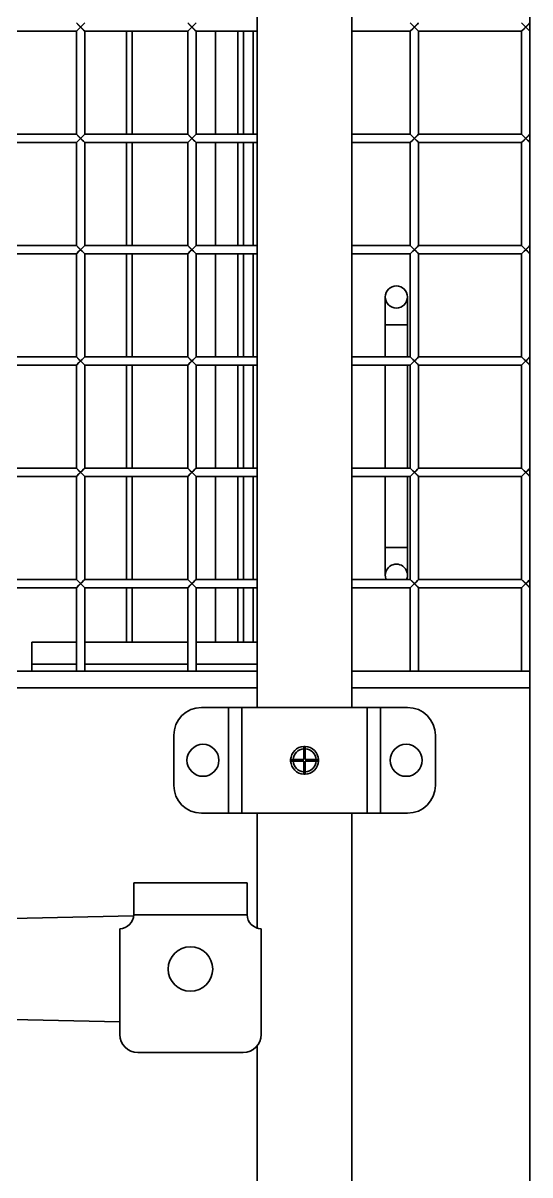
# Model space of a CAD drawing. Header units: millimetres. Extents: x 32496 to 166256, y 3504 to 23939.
# Drawn here: x 45069.5 to 45251.6, y 12056.1 to 12470 of the extents above; entities that cross this region are included whole.
import ezdxf

# ---------------------------------------------------------------- set-up
doc = ezdxf.new("R2010")
doc.units = ezdxf.units.MM
doc.layers.get('0').update_dxf_attribs({"lineweight": 35})

msp = doc.modelspace()

# ---------------------------------------------------------------- linework, layer by layer
at = {"linetype": 'Continuous'}
for p, q in [((45153.64, 13155.075), (45153.64, 12224.075)), ((45187.64, 13155.075), (45187.64, 12224.075)), ((45251.64, 12237.075), (45251.64, 13140.075)), ((45088.64, 12467.075), (45091.64, 12470.075)), ((45088.64, 12470.075), (45091.64, 12467.075)), ((45088.756, 12467.192), (45089.55, 12467.986)), ((45089.55, 12467.986), (45090.14, 12468.575)), ((45128.64, 12467.075), (45131.64, 12470.075)), ((45128.64, 12470.075), (45131.64, 12467.075)), ((45128.756, 12467.192), (45129.55, 12467.986)), ((45129.55, 12467.986), (45130.14, 12468.575)), ((45208.64, 12467.075), (45211.64, 12470.075)), ((45208.64, 12470.075), (45211.64, 12467.075)), ((45208.756, 12467.192), (45209.55, 12467.986)), ((45209.55, 12467.986), (45210.14, 12468.575)), ((45248.64, 12467.075), (45251.64, 12470.075)), ((45248.64, 12470.075), (45251.64, 12467.075)), ((45248.756, 12467.192), (45249.55, 12467.986)), ((45249.55, 12467.986), (45250.14, 12468.575)), ((45051.64, 12467.075), (45088.64, 12467.075)), ((45088.64, 12467.075), (45088.64, 12430.075)), ((45091.64, 12467.075), (45091.64, 12430.075)), ((45091.64, 12467.075), (45128.64, 12467.075)), ((45106.64, 12430.075), (45106.64, 12467.075)), ((45108.64, 12430.075), (45108.64, 12467.075)), ((45128.64, 12467.075), (45128.64, 12430.075)), ((45131.64, 12467.075), (45131.64, 12430.075)), ((45131.64, 12467.075), (45153.64, 12467.075)), ((45138.64, 12467.075), (45138.64, 12430.075)), ((45146.64, 12430.075), (45146.64, 12467.075)), ((45148.64, 12430.075), (45148.64, 12467.075)), ((45152.14, 12467.075), (45152.14, 12430.075)), ((45187.64, 12467.075), (45208.64, 12467.075)), ((45208.64, 12467.075), (45208.64, 12430.075)), ((45211.64, 12467.075), (45211.64, 12430.075)), ((45211.64, 12467.075), (45248.64, 12467.075)), ((45248.64, 12467.075), (45248.64, 12430.075)), ((45051.64, 12430.075), (45088.64, 12430.075)), ((45051.64, 12427.075), (45088.64, 12427.075)), ((45088.64, 12427.075), (45091.64, 12430.075)), ((45088.64, 12430.075), (45091.64, 12427.075)), ((45088.64, 12427.075), (45088.64, 12390.075)), ((45088.756, 12427.192), (45089.55, 12427.986)), ((45089.55, 12427.986), (45090.14, 12428.575)), ((45091.64, 12430.075), (45128.64, 12430.075)), ((45091.64, 12427.075), (45091.64, 12390.075)), ((45091.64, 12427.075), (45128.64, 12427.075)), ((45106.64, 12390.075), (45106.64, 12427.075)), ((45108.64, 12390.075), (45108.64, 12427.075)), ((45128.64, 12427.075), (45131.64, 12430.075)), ((45128.64, 12430.075), (45131.64, 12427.075)), ((45128.64, 12427.075), (45128.64, 12390.075)), ((45128.756, 12427.192), (45129.55, 12427.986)), ((45129.55, 12427.986), (45130.14, 12428.575)), ((45131.64, 12430.075), (45153.64, 12430.075)), ((45131.64, 12427.075), (45131.64, 12390.075)), ((45131.64, 12427.075), (45153.64, 12427.075)), ((45138.64, 12427.075), (45138.64, 12390.075)), ((45146.64, 12390.075), (45146.64, 12427.075)), ((45148.64, 12390.075), (45148.64, 12427.075)), ((45152.14, 12427.075), (45152.14, 12390.075)), ((45187.64, 12430.075), (45208.64, 12430.075)), ((45187.64, 12427.075), (45208.64, 12427.075)), ((45208.64, 12427.075), (45211.64, 12430.075)), ((45208.64, 12430.075), (45211.64, 12427.075)), ((45208.64, 12427.075), (45208.64, 12390.075)), ((45208.756, 12427.192), (45209.55, 12427.986)), ((45209.55, 12427.986), (45210.14, 12428.575)), ((45211.64, 12430.075), (45248.64, 12430.075)), ((45211.64, 12427.075), (45211.64, 12390.075)), ((45211.64, 12427.075), (45248.64, 12427.075)), ((45248.64, 12427.075), (45251.64, 12430.075)), ((45248.64, 12430.075), (45251.64, 12427.075)), ((45248.64, 12427.075), (45248.64, 12390.075)), ((45248.756, 12427.192), (45249.55, 12427.986)), ((45249.55, 12427.986), (45250.14, 12428.575)), ((45051.64, 12390.075), (45088.64, 12390.075)), ((45088.64, 12387.075), (45091.64, 12390.075)), ((45088.64, 12390.075), (45091.64, 12387.075)), ((45091.64, 12390.075), (45128.64, 12390.075)), ((45128.64, 12387.075), (45131.64, 12390.075)), ((45128.64, 12390.075), (45131.64, 12387.075)), ((45131.64, 12390.075), (45153.64, 12390.075)), ((45187.64, 12390.075), (45208.64, 12390.075)), ((45208.64, 12387.075), (45211.64, 12390.075)), ((45208.64, 12390.075), (45211.64, 12387.075)), ((45211.64, 12390.075), (45248.64, 12390.075)), ((45248.64, 12387.075), (45251.64, 12390.075)), ((45248.64, 12390.075), (45251.64, 12387.075)), ((45051.64, 12387.075), (45088.64, 12387.075)), ((45088.64, 12387.075), (45088.64, 12350.075)), ((45088.756, 12387.192), (45089.55, 12387.986)), ((45089.55, 12387.986), (45090.14, 12388.575)), ((45091.64, 12387.075), (45091.64, 12350.075)), ((45091.64, 12387.075), (45128.64, 12387.075)), ((45106.64, 12350.075), (45106.64, 12387.075)), ((45108.64, 12350.075), (45108.64, 12387.075)), ((45128.64, 12387.075), (45128.64, 12350.075)), ((45128.756, 12387.192), (45129.55, 12387.986)), ((45129.55, 12387.986), (45130.14, 12388.575)), ((45131.64, 12387.075), (45131.64, 12350.075)), ((45131.64, 12387.075), (45153.64, 12387.075)), ((45138.64, 12387.075), (45138.64, 12350.075)), ((45146.64, 12350.075), (45146.64, 12387.075)), ((45148.64, 12350.075), (45148.64, 12387.075)), ((45152.14, 12387.075), (45152.14, 12350.075)), ((45187.64, 12387.075), (45208.64, 12387.075)), ((45208.64, 12387.075), (45208.64, 12350.075)), ((45208.756, 12387.192), (45209.55, 12387.986)), ((45209.55, 12387.986), (45210.14, 12388.575)), ((45211.64, 12387.075), (45211.64, 12350.075)), ((45211.64, 12387.075), (45248.64, 12387.075)), ((45248.64, 12387.075), (45248.64, 12350.075)), ((45248.756, 12387.192), (45249.55, 12387.986)), ((45249.55, 12387.986), (45250.14, 12388.575)), ((45199.64, 12350.075), (45199.64, 12371.575)), ((45207.64, 12350.075), (45207.64, 12371.575)), ((45207.64, 12361.575), (45199.64, 12361.575)), ((45051.64, 12350.075), (45088.64, 12350.075)), ((45088.64, 12347.075), (45091.64, 12350.075)), ((45088.64, 12350.075), (45091.64, 12347.075)), ((45088.756, 12347.192), (45089.55, 12347.986)), ((45089.55, 12347.986), (45090.14, 12348.575)), ((45091.64, 12350.075), (45128.64, 12350.075)), ((45128.64, 12347.075), (45131.64, 12350.075)), ((45128.64, 12350.075), (45131.64, 12347.075)), ((45128.756, 12347.192), (45129.55, 12347.986)), ((45129.55, 12347.986), (45130.14, 12348.575)), ((45131.64, 12350.075), (45153.64, 12350.075)), ((45187.64, 12350.075), (45208.64, 12350.075)), ((45208.64, 12347.075), (45211.64, 12350.075)), ((45208.64, 12350.075), (45211.64, 12347.075)), ((45208.756, 12347.192), (45209.55, 12347.986)), ((45209.55, 12347.986), (45210.14, 12348.575)), ((45211.64, 12350.075), (45248.64, 12350.075)), ((45248.64, 12347.075), (45251.64, 12350.075)), ((45248.64, 12350.075), (45251.64, 12347.075)), ((45248.756, 12347.192), (45249.55, 12347.986)), ((45249.55, 12347.986), (45250.14, 12348.575)), ((45051.64, 12347.075), (45088.64, 12347.075)), ((45088.64, 12347.075), (45088.64, 12310.075)), ((45091.64, 12347.075), (45091.64, 12310.075)), ((45091.64, 12347.075), (45128.64, 12347.075)), ((45106.64, 12310.075), (45106.64, 12347.075)), ((45108.64, 12310.075), (45108.64, 12347.075)), ((45128.64, 12347.075), (45128.64, 12310.075)), ((45131.64, 12347.075), (45131.64, 12310.075)), ((45131.64, 12347.075), (45153.64, 12347.075)), ((45138.64, 12347.075), (45138.64, 12310.075)), ((45146.64, 12310.075), (45146.64, 12347.075)), ((45148.64, 12310.075), (45148.64, 12347.075)), ((45152.14, 12347.075), (45152.14, 12310.075)), ((45187.64, 12347.075), (45208.64, 12347.075)), ((45199.64, 12310.075), (45199.64, 12347.075)), ((45207.64, 12310.075), (45207.64, 12347.075)), ((45208.64, 12347.075), (45208.64, 12310.075)), ((45211.64, 12347.075), (45211.64, 12310.075)), ((45211.64, 12347.075), (45248.64, 12347.075)), ((45248.64, 12347.075), (45248.64, 12310.075)), ((45051.64, 12310.075), (45088.64, 12310.075)), ((45051.64, 12307.075), (45088.64, 12307.075)), ((45088.64, 12307.075), (45091.64, 12310.075)), ((45088.64, 12310.075), (45091.64, 12307.075)), ((45088.64, 12307.075), (45088.64, 12270.075)), ((45088.756, 12307.192), (45089.55, 12307.986)), ((45089.55, 12307.986), (45090.14, 12308.575)), ((45091.64, 12310.075), (45128.64, 12310.075)), ((45091.64, 12307.075), (45091.64, 12270.075)), ((45091.64, 12307.075), (45128.64, 12307.075)), ((45106.64, 12270.075), (45106.64, 12307.075)), ((45108.64, 12270.075), (45108.64, 12307.075)), ((45128.64, 12307.075), (45131.64, 12310.075)), ((45128.64, 12310.075), (45131.64, 12307.075)), ((45128.64, 12307.075), (45128.64, 12270.075)), ((45128.756, 12307.192), (45129.55, 12307.986)), ((45129.55, 12307.986), (45130.14, 12308.575)), ((45131.64, 12310.075), (45153.64, 12310.075)), ((45131.64, 12307.075), (45131.64, 12270.075)), ((45131.64, 12307.075), (45153.64, 12307.075)), ((45138.64, 12307.075), (45138.64, 12270.075)), ((45146.64, 12270.075), (45146.64, 12307.075)), ((45148.64, 12270.075), (45148.64, 12307.075)), ((45152.14, 12307.075), (45152.14, 12270.075)), ((45187.64, 12310.075), (45208.64, 12310.075)), ((45187.64, 12307.075), (45208.64, 12307.075)), ((45199.64, 12271.575), (45199.64, 12307.075)), ((45207.64, 12271.575), (45207.64, 12307.075)), ((45208.64, 12307.075), (45211.64, 12310.075)), ((45208.64, 12310.075), (45211.64, 12307.075)), ((45208.64, 12307.075), (45208.64, 12270.075)), ((45208.756, 12307.192), (45209.55, 12307.986)), ((45209.55, 12307.986), (45210.14, 12308.575)), ((45211.64, 12310.075), (45248.64, 12310.075)), ((45211.64, 12307.075), (45211.64, 12270.075)), ((45211.64, 12307.075), (45248.64, 12307.075)), ((45248.64, 12307.075), (45251.64, 12310.075)), ((45248.64, 12310.075), (45251.64, 12307.075)), ((45248.64, 12307.075), (45248.64, 12270.075)), ((45248.756, 12307.192), (45249.55, 12307.986)), ((45249.55, 12307.986), (45250.14, 12308.575)), ((45207.64, 12281.575), (45199.64, 12281.575)), ((45051.64, 12270.075), (45088.64, 12270.075)), ((45088.64, 12267.075), (45091.64, 12270.075)), ((45088.64, 12270.075), (45091.64, 12267.075)), ((45091.64, 12270.075), (45128.64, 12270.075)), ((45128.64, 12267.075), (45131.64, 12270.075)), ((45128.64, 12270.075), (45131.64, 12267.075)), ((45131.64, 12270.075), (45153.64, 12270.075)), ((45187.64, 12270.075), (45208.64, 12270.075)), ((45208.64, 12267.075), (45211.64, 12270.075)), ((45208.64, 12270.075), (45211.64, 12267.075)), ((45211.64, 12270.075), (45248.64, 12270.075)), ((45248.64, 12267.075), (45251.64, 12270.075)), ((45248.64, 12270.075), (45251.64, 12267.075)), ((45051.64, 12267.075), (45088.64, 12267.075)), ((45088.64, 12267.075), (45088.64, 12237.075)), ((45088.756, 12267.192), (45089.55, 12267.986)), ((45089.55, 12267.986), (45090.14, 12268.575)), ((45091.64, 12267.075), (45091.64, 12237.075)), ((45091.64, 12267.075), (45128.64, 12267.075)), ((45106.64, 12247.575), (45106.64, 12267.075)), ((45108.64, 12247.575), (45108.64, 12267.075)), ((45128.64, 12267.075), (45128.64, 12237.075)), ((45128.756, 12267.192), (45129.55, 12267.986)), ((45129.55, 12267.986), (45130.14, 12268.575)), ((45131.64, 12267.075), (45131.64, 12237.075)), ((45131.64, 12267.075), (45153.64, 12267.075)), ((45138.64, 12267.075), (45138.64, 12247.575)), ((45146.64, 12247.575), (45146.64, 12267.075)), ((45148.64, 12247.575), (45148.64, 12267.075)), ((45152.14, 12267.075), (45152.14, 12247.575)), ((45187.64, 12267.075), (45208.64, 12267.075)), ((45208.64, 12267.075), (45208.64, 12237.075)), ((45208.756, 12267.192), (45209.55, 12267.986)), ((45209.55, 12267.986), (45210.14, 12268.575)), ((45211.64, 12267.075), (45211.64, 12237.075)), ((45211.64, 12267.075), (45248.64, 12267.075)), ((45248.64, 12267.075), (45248.64, 12237.075)), ((45248.756, 12267.192), (45249.55, 12267.986)), ((45249.55, 12267.986), (45250.14, 12268.575)), ((45072.64, 12237.075), (45072.64, 12247.575)), ((45072.64, 12247.575), (45088.64, 12247.575)), ((45091.64, 12247.575), (45128.64, 12247.575)), ((45131.64, 12247.575), (45153.64, 12247.575)), ((44527.64, 12237.075), (45153.64, 12237.075)), ((45088.64, 12239.575), (45072.64, 12239.575)), ((45128.64, 12239.575), (45091.64, 12239.575)), ((45153.64, 12239.575), (45131.64, 12239.575)), ((45187.64, 12237.075), (45251.64, 12237.075)), ((45251.64, 12037.075), (45251.64, 12237.075)), ((45153.64, 12231.075), (44527.64, 12231.075)), ((45251.64, 12231.075), (45187.64, 12231.075)), ((45207.64, 12224.075), (45133.64, 12224.075)), ((45143.34, 12186.075), (45143.34, 12224.075)), ((45148.14, 12186.075), (45148.14, 12224.075)), ((45193.14, 12224.075), (45193.14, 12186.075)), ((45197.94, 12224.075), (45197.94, 12186.075)), ((45123.64, 12196.075), (45123.64, 12214.075)), ((45217.64, 12196.075), (45217.64, 12214.075)), ((45170.39, 12210.069), (45170.39, 12205.325)), ((45170.89, 12205.325), (45170.89, 12210.069)), ((45170.39, 12205.325), (45165.646, 12205.325)), ((45165.646, 12204.825), (45170.39, 12204.825)), ((45170.39, 12204.825), (45170.39, 12200.082)), ((45175.634, 12205.325), (45170.89, 12205.325)), ((45170.89, 12200.082), (45170.89, 12204.825)), ((45170.89, 12204.825), (45175.634, 12204.825)), ((45133.64, 12186.075), (45207.64, 12186.075)), ((45153.64, 12186.075), (45153.64, 12144.575)), ((45187.64, 12186.075), (45187.64, 11117.075)), ((45109.24, 12161.075), (45109.24, 12149.575)), ((45150.04, 12161.075), (45109.24, 12161.075)), ((45150.04, 12149.575), (45150.04, 12161.075)), ((45150.04, 12149.575), (45109.24, 12149.575)), ((45014.64, 12147.082), (45109.197, 12149.141)), ((45104.24, 12144.575), (45104.24, 12106.575)), ((45155.04, 12144.575), (45155.04, 12106.575)), ((45001.89, 12113.346), (45104.24, 12111.118)), ((45148.54, 12100.075), (45110.74, 12100.075)), ((45153.64, 12102.593), (45153.64, 11117.075))]:
    msp.add_line(p, q, dxfattribs=at)
for points in [[(45090.14, 12468.575), (45089.553, 12469.162), (45089.077, 12469.638)], [(45091.524, 12469.96), (45091.209, 12469.645), (45090.72, 12469.155), (45090.14, 12468.575)], [(45090.14, 12468.575), (45090.731, 12467.985), (45091.2, 12467.515), (45091.64, 12467.075)], [(45130.14, 12468.575), (45129.553, 12469.162), (45129.077, 12469.638)], [(45131.524, 12469.96), (45131.209, 12469.645), (45130.72, 12469.155), (45130.14, 12468.575)], [(45130.14, 12468.575), (45130.731, 12467.985), (45131.2, 12467.515), (45131.64, 12467.075)], [(45210.14, 12468.575), (45209.553, 12469.162), (45209.077, 12469.638)], [(45211.524, 12469.96), (45211.209, 12469.645), (45210.72, 12469.155), (45210.14, 12468.575)], [(45210.14, 12468.575), (45210.731, 12467.985), (45211.2, 12467.515), (45211.64, 12467.075)], [(45250.14, 12468.575), (45249.553, 12469.162), (45249.077, 12469.638)], [(45251.524, 12469.96), (45251.209, 12469.645), (45250.72, 12469.155), (45250.14, 12468.575)], [(45250.14, 12468.575), (45250.731, 12467.985), (45251.2, 12467.515), (45251.64, 12467.075)], [(45090.14, 12428.575), (45089.553, 12429.162), (45089.077, 12429.638)], [(45091.524, 12429.96), (45091.209, 12429.645), (45090.72, 12429.155), (45090.14, 12428.575)], [(45090.14, 12428.575), (45090.731, 12427.985), (45091.2, 12427.515), (45091.64, 12427.075)], [(45130.14, 12428.575), (45129.553, 12429.162), (45129.077, 12429.638)], [(45131.524, 12429.96), (45131.209, 12429.645), (45130.72, 12429.155), (45130.14, 12428.575)], [(45130.14, 12428.575), (45130.731, 12427.985), (45131.2, 12427.515), (45131.64, 12427.075)], [(45210.14, 12428.575), (45209.553, 12429.162), (45209.077, 12429.638)], [(45211.524, 12429.96), (45211.209, 12429.645), (45210.72, 12429.155), (45210.14, 12428.575)], [(45210.14, 12428.575), (45210.731, 12427.985), (45211.2, 12427.515), (45211.64, 12427.075)], [(45250.14, 12428.575), (45249.553, 12429.162), (45249.077, 12429.638)], [(45251.524, 12429.96), (45251.209, 12429.645), (45250.72, 12429.155), (45250.14, 12428.575)], [(45250.14, 12428.575), (45250.731, 12427.985), (45251.2, 12427.515), (45251.64, 12427.075)], [(45090.14, 12388.575), (45089.553, 12389.162), (45089.077, 12389.638)], [(45091.524, 12389.96), (45091.209, 12389.645), (45090.72, 12389.155), (45090.14, 12388.575)], [(45130.14, 12388.575), (45129.553, 12389.162), (45129.077, 12389.638)], [(45131.524, 12389.96), (45131.209, 12389.645), (45130.72, 12389.155), (45130.14, 12388.575)], [(45210.14, 12388.575), (45209.553, 12389.162), (45209.077, 12389.638)], [(45211.524, 12389.96), (45211.209, 12389.645), (45210.72, 12389.155), (45210.14, 12388.575)], [(45250.14, 12388.575), (45249.553, 12389.162), (45249.077, 12389.638)], [(45251.524, 12389.96), (45251.209, 12389.645), (45250.72, 12389.155), (45250.14, 12388.575)], [(45090.14, 12388.575), (45090.731, 12387.985), (45091.2, 12387.515), (45091.64, 12387.075)], [(45130.14, 12388.575), (45130.731, 12387.985), (45131.2, 12387.515), (45131.64, 12387.075)], [(45210.14, 12388.575), (45210.731, 12387.985), (45211.2, 12387.515), (45211.64, 12387.075)], [(45250.14, 12388.575), (45250.731, 12387.985), (45251.2, 12387.515), (45251.64, 12387.075)], [(45090.14, 12348.575), (45089.553, 12349.162), (45089.077, 12349.638)], [(45091.524, 12349.96), (45091.209, 12349.645), (45090.72, 12349.155), (45090.14, 12348.575)], [(45090.14, 12348.575), (45090.731, 12347.985), (45091.2, 12347.515), (45091.64, 12347.075)], [(45130.14, 12348.575), (45129.553, 12349.162), (45129.077, 12349.638)], [(45131.524, 12349.96), (45131.209, 12349.645), (45130.72, 12349.155), (45130.14, 12348.575)], [(45130.14, 12348.575), (45130.731, 12347.985), (45131.2, 12347.515), (45131.64, 12347.075)], [(45210.14, 12348.575), (45209.553, 12349.162), (45209.077, 12349.638)], [(45211.524, 12349.96), (45211.209, 12349.645), (45210.72, 12349.155), (45210.14, 12348.575)], [(45210.14, 12348.575), (45210.731, 12347.985), (45211.2, 12347.515), (45211.64, 12347.075)], [(45250.14, 12348.575), (45249.553, 12349.162), (45249.077, 12349.638)], [(45251.524, 12349.96), (45251.209, 12349.645), (45250.72, 12349.155), (45250.14, 12348.575)], [(45250.14, 12348.575), (45250.731, 12347.985), (45251.2, 12347.515), (45251.64, 12347.075)], [(45090.14, 12308.575), (45089.553, 12309.162), (45089.077, 12309.638)], [(45091.524, 12309.96), (45091.209, 12309.645), (45090.72, 12309.155), (45090.14, 12308.575)], [(45090.14, 12308.575), (45090.731, 12307.985), (45091.2, 12307.515), (45091.64, 12307.075)], [(45130.14, 12308.575), (45129.553, 12309.162), (45129.077, 12309.638)], [(45131.524, 12309.96), (45131.209, 12309.645), (45130.72, 12309.155), (45130.14, 12308.575)], [(45130.14, 12308.575), (45130.731, 12307.985), (45131.2, 12307.515), (45131.64, 12307.075)], [(45210.14, 12308.575), (45209.553, 12309.162), (45209.077, 12309.638)], [(45211.524, 12309.96), (45211.209, 12309.645), (45210.72, 12309.155), (45210.14, 12308.575)], [(45210.14, 12308.575), (45210.731, 12307.985), (45211.2, 12307.515), (45211.64, 12307.075)], [(45250.14, 12308.575), (45249.553, 12309.162), (45249.077, 12309.638)], [(45251.524, 12309.96), (45251.209, 12309.645), (45250.72, 12309.155), (45250.14, 12308.575)], [(45250.14, 12308.575), (45250.731, 12307.985), (45251.2, 12307.515), (45251.64, 12307.075)], [(45090.14, 12268.575), (45089.553, 12269.162), (45089.077, 12269.638)], [(45091.524, 12269.96), (45091.209, 12269.645), (45090.72, 12269.155), (45090.14, 12268.575)], [(45130.14, 12268.575), (45129.553, 12269.162), (45129.077, 12269.638)], [(45131.524, 12269.96), (45131.209, 12269.645), (45130.72, 12269.155), (45130.14, 12268.575)], [(45210.14, 12268.575), (45209.553, 12269.162), (45209.077, 12269.638)], [(45211.524, 12269.96), (45211.209, 12269.645), (45210.72, 12269.155), (45210.14, 12268.575)], [(45250.14, 12268.575), (45249.553, 12269.162), (45249.077, 12269.638)], [(45251.524, 12269.96), (45251.209, 12269.645), (45250.72, 12269.155), (45250.14, 12268.575)], [(45090.14, 12268.575), (45090.731, 12267.985), (45091.2, 12267.515), (45091.64, 12267.075)], [(45130.14, 12268.575), (45130.731, 12267.985), (45131.2, 12267.515), (45131.64, 12267.075)], [(45210.14, 12268.575), (45210.731, 12267.985), (45211.2, 12267.515), (45211.64, 12267.075)], [(45250.14, 12268.575), (45250.731, 12267.985), (45251.2, 12267.515), (45251.64, 12267.075)]]:
    msp.add_lwpolyline(points, dxfattribs=at)
for centre, radius in [((45203.64, 12371.575), 4), ((45134.14, 12205.075), 5.75), ((45207.14, 12205.075), 5.75), ((45129.64, 12130.075), 8)]:
    msp.add_circle(centre, radius, dxfattribs=at)
for centre, radius, start, end in [((45203.64, 12271.575), 4, 342, 198), ((45133.64, 12214.075), 10, 90, 180), ((45207.64, 12214.075), 10, 0, 90), ((45170.64, 12205.075), 5, 92.86597, 177.13402), ((45170.64, 12205.075), 4.134, 93.46705, 176.53295), ((45170.64, 12205.075), 4, 86.41668, 93.58332), ((45170.64, 12205.075), 5, 87.15889, 92.8509), ((45170.64, 12205.075), 5, 2.86598, 87.13402), ((45170.64, 12205.075), 4.134, 3.46705, 86.53295), ((45170.64, 12205.075), 5, 177.15427, 182.85637), ((45170.64, 12205.075), 5, 182.86598, 267.13403), ((45170.64, 12205.075), 4.134, 183.46705, 266.53295), ((45170.64, 12205.075), 4, 176.41668, 183.58332), ((45170.64, 12205.075), 5, 272.86598, 357.13402), ((45170.64, 12205.075), 4.134, 273.46705, 356.53295), ((45170.64, 12205.075), 4, 356.41668, 3.58332), ((45170.64, 12205.075), 5, 357.15036, 2.85096), ((45170.64, 12205.075), 4, 266.41668, 273.58332), ((45170.64, 12205.075), 5, 267.15338, 272.84586), ((45133.64, 12196.075), 10, 180, 270), ((45207.64, 12196.075), 10, 270, 0), ((45104.24, 12149.575), 5, 270, 0), ((45155.04, 12149.575), 5, 180, 270), ((45110.74, 12106.575), 6.5, 180, 270), ((45148.54, 12106.575), 6.5, 270, 0)]:
    msp.add_arc(centre, radius, start, end, dxfattribs=at)

doc.saveas('drawing.dxf')
